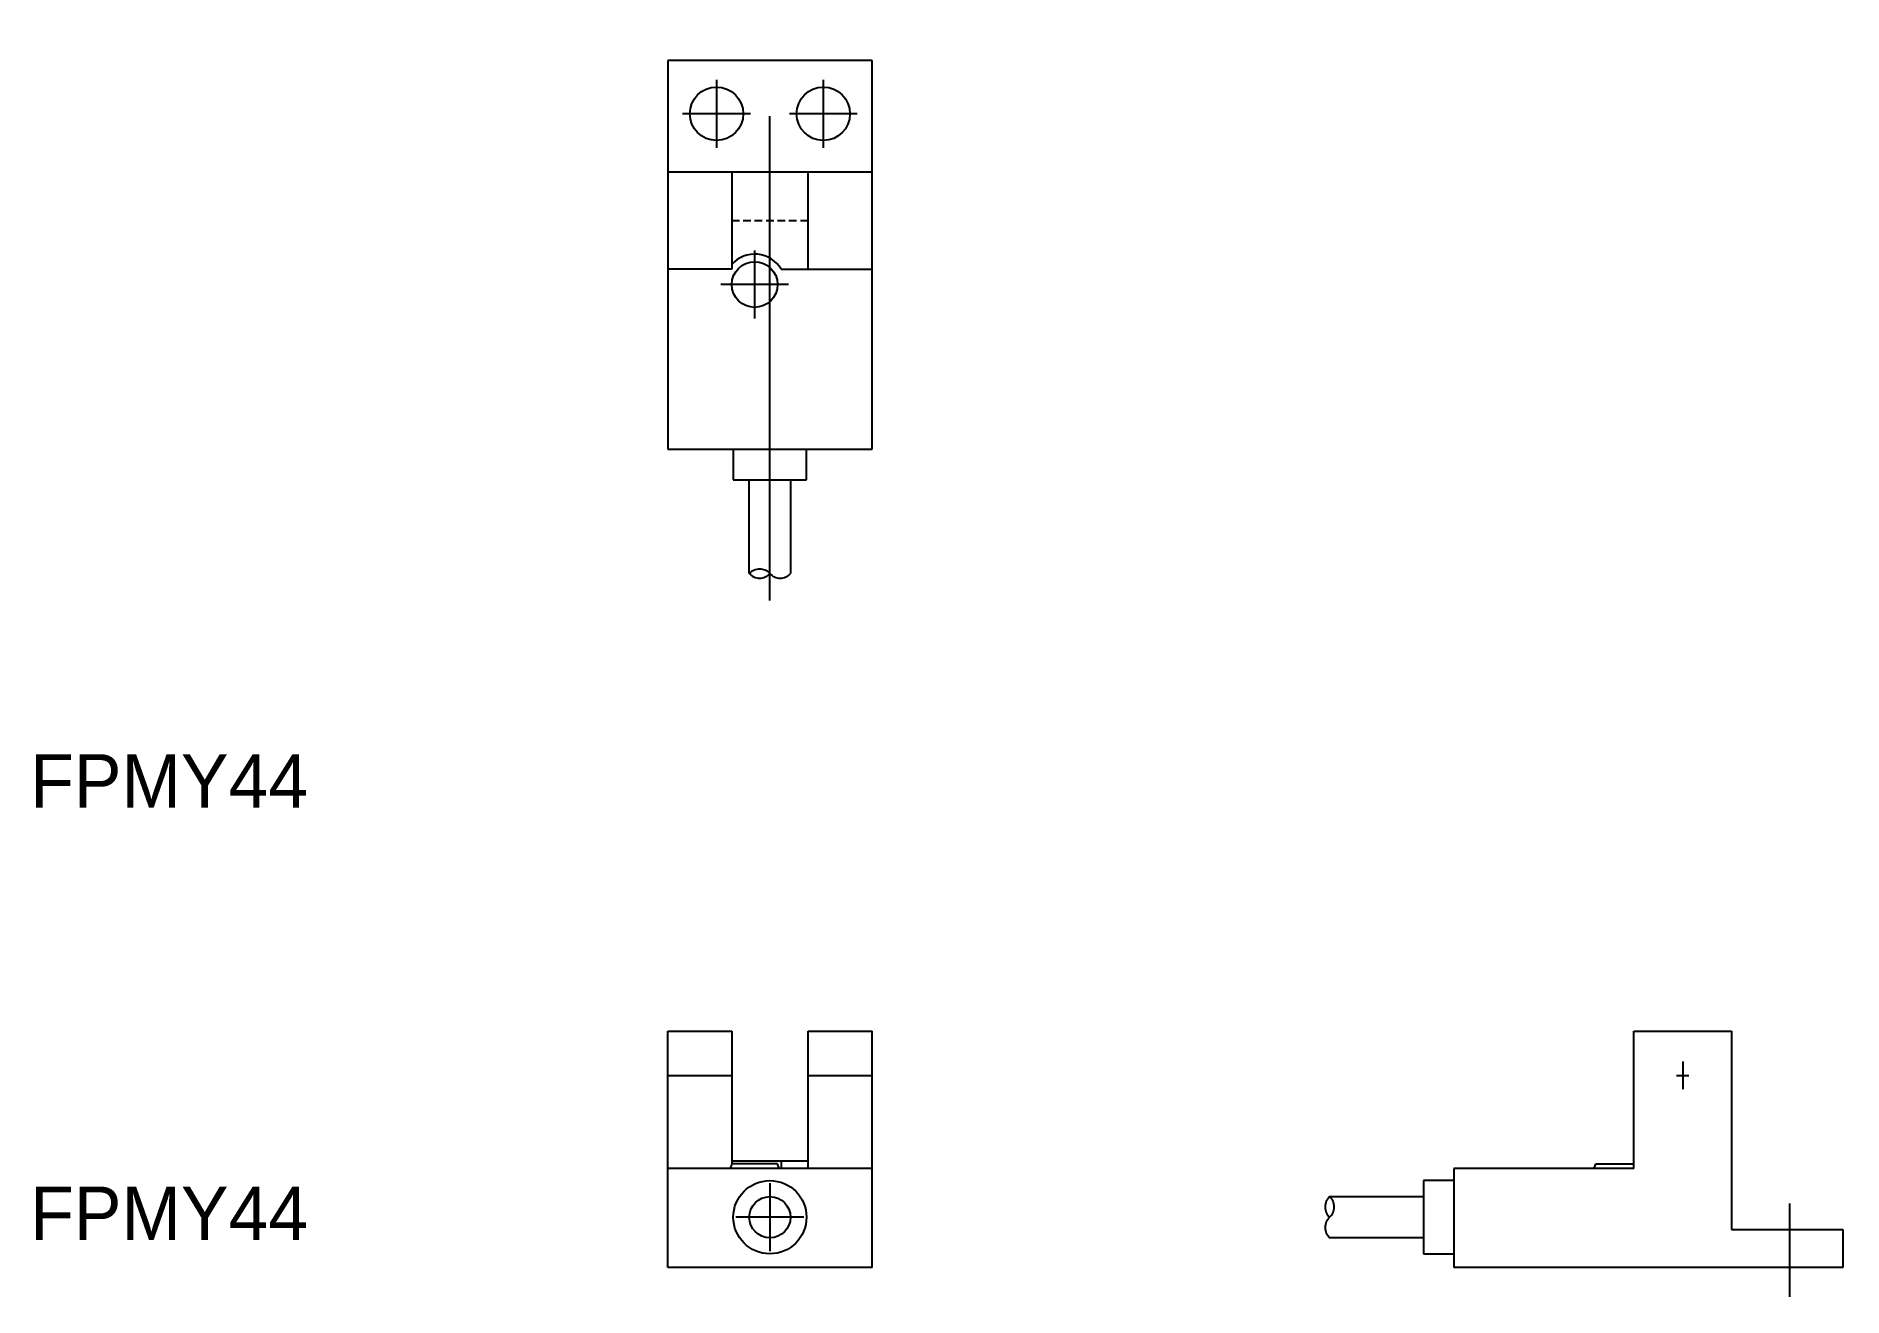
# Model space of a CAD drawing. Extents: x -62 to 56, y 17 to 100.
import ezdxf

# ---------------------------------------------------------------- set-up
doc = ezdxf.new("R2010")
doc.units = 0
doc.linetypes.add('CENTER', pattern=[50.8, 31.75, -6.35, 6.35, -6.35])
doc.linetypes.add('DASHED', pattern=[0.75, 0.5, -0.25])
doc.layers.get('0').update_dxf_attribs({"linetype": 'CONTINUOUS'})
doc.layers.add('CENTER', color=1, linetype='CENTER')

msp = doc.modelspace()

# ---------------------------------------------------------------- linework, layer by layer
at = {"linetype": 'CONTINUOUS'}
for p, q in [((-20.978289, 98.103284), (-20.978289, 72.603284)), ((-7.578289, 98.103284), (-20.978289, 98.103284)), ((-7.578289, 72.603284), (-7.578289, 98.103284)), ((-20.978289, 90.803284), (-7.578289, 90.803284)), ((-16.778289, 90.803284), (-16.778289, 84.403284)), ((-11.778289, 84.403284), (-11.778289, 90.803284)), ((-16.778289, 84.403284), (-20.978289, 84.403284)), ((-13.546239, 84.403284), (-7.578289, 84.403284)), ((-20.978289, 72.603284), (-7.578289, 72.603284)), ((-16.678289, 72.603284), (-16.678289, 70.603284)), ((-11.878289, 70.603284), (-11.878289, 72.603284)), ((-16.678289, 70.603284), (-11.878289, 70.603284)), ((-15.628289, 64.450347), (-15.628289, 70.603284)), ((-12.928289, 70.603284), (-12.928289, 64.450347)), ((-20.978289, 34.450347), (-16.778289, 34.450347)), ((-20.978289, 18.950347), (-20.978289, 34.450347)), ((-16.778289, 34.450347), (-16.778289, 25.750347)), ((-11.778289, 25.450347), (-11.778289, 34.450347)), ((-11.778289, 34.450347), (-7.578289, 34.450347)), ((-7.578289, 18.950347), (-7.578289, 34.450347)), ((42.374648, 34.450347), (48.774648, 34.450347)), ((42.374648, 25.450347), (42.374648, 34.450347)), ((48.774648, 34.450347), (48.774648, 21.450347)), ((-20.978289, 31.550347), (-16.778289, 31.550347)), ((-11.778289, 31.550347), (-7.578289, 31.550347)), ((-7.578289, 25.450347), (-20.978289, 25.450347)), ((-16.778289, 25.750347), (-16.878289, 25.450347)), ((-16.778289, 25.950347), (-11.778289, 25.950347)), ((-13.778289, 25.750347), (-16.778289, 25.750347)), ((-13.678289, 25.450347), (-13.778289, 25.750347)), ((-13.546239, 25.950347), (-13.546239, 25.450347)), ((42.374648, 25.450347), (30.574648, 25.450347)), ((30.574648, 25.450347), (30.574648, 18.950347)), ((39.774648, 25.450347), (39.874648, 25.750347)), ((39.874648, 25.750347), (42.374648, 25.750347)), ((30.574648, 24.650347), (28.574648, 24.650347)), ((28.574648, 24.650347), (28.574648, 19.850347)), ((22.421711, 23.600347), (28.574648, 23.600347)), ((48.774648, 21.450347), (56.074648, 21.450347)), ((56.074648, 21.450347), (56.074648, 18.950347)), ((28.574648, 20.900347), (22.421711, 20.900347)), ((28.574648, 19.850347), (30.574648, 19.850347)), ((-7.578289, 18.950347), (-20.978289, 18.950347)), ((56.074648, 18.950347), (30.574648, 18.950347))]:
    msp.add_line(p, q, dxfattribs=at)
at = {"color": 3, "linetype": 'DASHED'}
msp.add_line((-16.778289, 87.603284), (-11.778289, 87.603284), dxfattribs=at)
at = {"linetype": 'CONTINUOUS'}
for centre, radius in [((-17.778289, 94.603284), 1.75), ((-10.778289, 94.603284), 1.75), ((-15.278289, 83.403284), 1.5), ((-14.278289, 22.250347), 2.4), ((-14.278289, 22.250347), 1.35)]:
    msp.add_circle(centre, radius, dxfattribs=at)
for centre, radius, start, end in [((-15.278289, 83.403284), 2, 30, 138.590378), ((-14.953289, 63.840972), 0.909375, 42.075022, 137.924978), ((-14.953289, 65.059722), 0.909375, 222.075022, 317.924978), ((-13.603289, 65.059722), 0.909375, 222.075022, 317.924978), ((23.031086, 22.925347), 0.909375, 132.075022, 227.924978), ((21.812336, 22.925347), 0.909375, 312.075022, 47.924978), ((23.031086, 21.575347), 0.909375, 132.075022, 227.924978)]:
    msp.add_arc(centre, radius, start, end, dxfattribs=at)
at = {"layer": 'CENTER', "linetype": 'CENTER'}
for p, q in [((-14.278289, 62.690549), (-14.278289, 99.692299)), ((-17.778289, 96.829352), (-17.778289, 92.377217)), ((-10.778289, 96.829352), (-10.778289, 92.377217)), ((-15.552222, 94.603284), (-20.004357, 94.603284)), ((-8.552222, 94.603284), (-13.004357, 94.603284)), ((-15.278289, 85.629352), (-15.278289, 81.177217)), ((-13.052222, 83.403284), (-17.504357, 83.403284)), ((45.574648, 32.450347), (45.574648, 30.650347)), ((45.174648, 31.550347), (45.974648, 31.550347)), ((-14.278289, 24.476415), (-14.278289, 20.02428)), ((52.574648, 23.153954), (52.574648, 17.026685)), ((-12.052222, 22.250347), (-16.504357, 22.250347))]:
    msp.add_line(p, q, dxfattribs=at)

# ---------------------------------------------------------------- texts
for p in [(-62.775657, 49.106192), (-62.775657, 20.758184)]:
    msp.add_text('FPMY44', height=3.5).set_placement(p)

doc.saveas('drawing.dxf')
